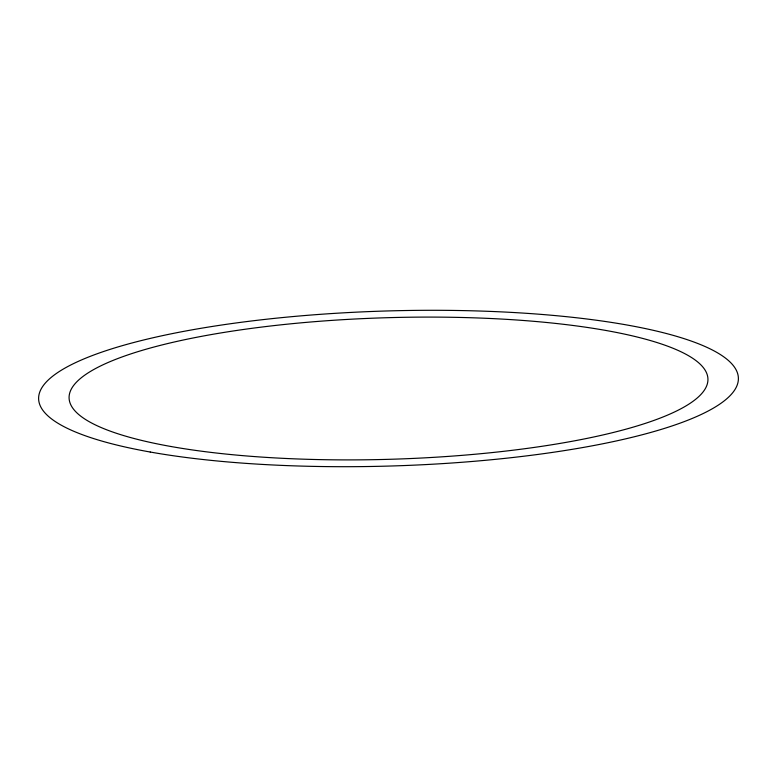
<?xml version="1.0" encoding="UTF-8"?>
<svg xmlns="http://www.w3.org/2000/svg" width="777" height="777" viewBox="0 0 777 777"><rect width="100%" height="100%" fill="white"/><g stroke="black" fill="none" stroke-linecap="round" stroke-linejoin="round"><path stroke-width="1.17" d="M150.223 452.029A350.029 77.545 -1.7 0 0 729.516 396.231A350.029 77.545 -1.7 0 0 285.761 317.239A350.029 77.545 -1.7 0 0 150.223 452.029M170.959 446.503A319.57 70.804 -1.7 0 0 699.854 395.551A319.57 70.804 -1.7 0 0 294.697 323.436A319.57 70.804 -1.7 0 0 170.959 446.503"/></g></svg>
